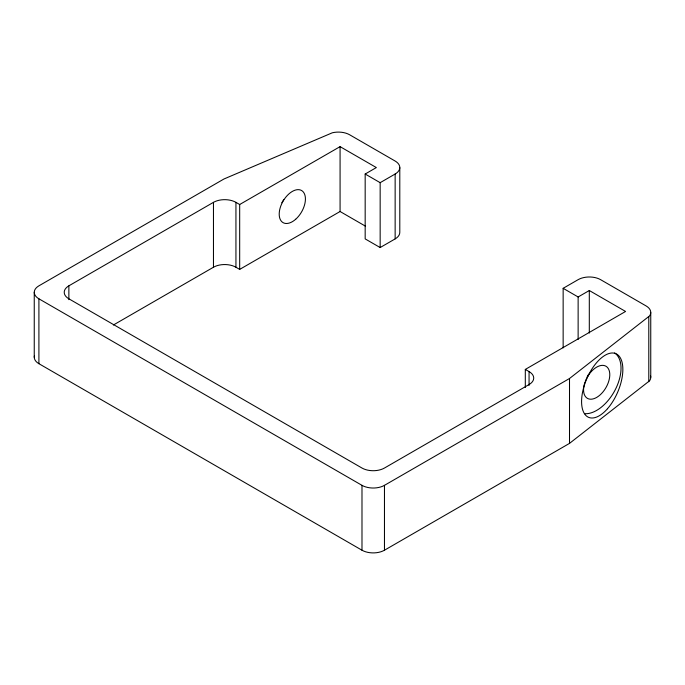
<?xml version="1.0" encoding="UTF-8"?>
<svg xmlns="http://www.w3.org/2000/svg" width="685" height="685" viewBox="0 0 685 685"><rect width="100%" height="100%" fill="white"/><g stroke="black" fill="none" stroke-linecap="round" stroke-linejoin="round"><path stroke-width="1.03" d="M68.868 299.662L68.868 285.833L213.463 202.349A15.892 9.179 0 0 1 235.94 202.349L239.681 204.515L340.077 146.633L376.348 167.568L365.173 174.024L365.173 238.902L380.158 247.55L395.142 238.902L395.142 174.024A15.892 9.179 0 0 0 395.142 161.043L349.65 134.782A15.892 9.179 0 0 0 332.328 132.787L223.952 178.999L38.908 285.833A15.892 9.179 0 0 0 38.908 298.806L361.988 485.34A15.892 9.179 0 0 0 384.465 485.34L569.509 378.505L649.543 315.931A15.892 9.179 0 0 0 646.092 305.93L600.599 279.668A15.892 9.179 0 0 0 578.131 279.668L563.147 288.317L563.147 347.886M34.387 356.003A15.892 9.179 0 0 0 38.908 363.692L361.988 550.218A15.892 9.179 0 0 0 384.465 550.218L569.509 443.383L649.543 380.817A15.892 9.179 0 0 0 650.613 376.108M113.359 325.024L213.463 267.236A15.892 9.179 0 0 1 235.94 267.236L239.681 269.393L340.077 211.511L365.499 226.187M365.173 174.024L380.158 182.672L395.142 174.024M563.147 288.317L578.131 296.973L589.305 290.517L625.576 311.461L525.309 369.421L525.309 387.505M525.309 369.421L529.06 371.578L529.06 385.407M650.75 312.42L650.75 377.298M648.789 316.812L648.789 381.699M589.305 290.517L589.305 333.064M578.131 296.973L578.131 339.512M569.509 378.505L569.509 443.383M399.792 167.534L399.792 232.412A15.892 9.179 0 0 1 395.142 238.902M384.465 485.34L384.465 550.218M380.158 182.672L380.158 247.55M361.988 485.34L361.988 550.218M340.077 146.633L340.077 211.511M239.681 204.515L239.681 269.393M235.94 202.349L235.94 267.236M213.463 202.349L213.463 267.236M38.908 298.806L38.908 363.692M34.25 292.324L34.25 357.202M529.06 371.578A15.892 9.179 0 0 1 529.06 384.559L384.465 468.035A15.892 9.179 0 0 1 361.988 468.035L68.868 298.806A15.892 9.179 0 0 1 68.868 285.833M588.552 374.25A18.538 10.703 -60 0 1 587.208 376.827M283.77 199.403A18.538 10.703 -60 0 1 281.835 202.751M585.315 381.271A18.538 10.703 -60 0 1 607.912 367.999A18.538 10.703 -60 0 1 597.123 397.154A18.538 10.703 -60 0 1 584.99 382.153M614.625 352.929A34.43 19.882 -60 0 1 615.661 388.926A34.43 19.882 -60 0 1 584.493 413.663M295.706 219.234A18.538 10.703 -60 0 0 301.588 190.516A18.538 10.703 -60 0 0 279.651 209.961A18.538 10.703 -60 0 0 295.706 219.234M607.449 408.765A34.627 16.842 -66.8 0 0 616.885 354.196A34.627 16.842 -66.8 0 0 582.318 393.507A34.627 16.842 -66.8 0 0 607.449 408.765"/></g></svg>
